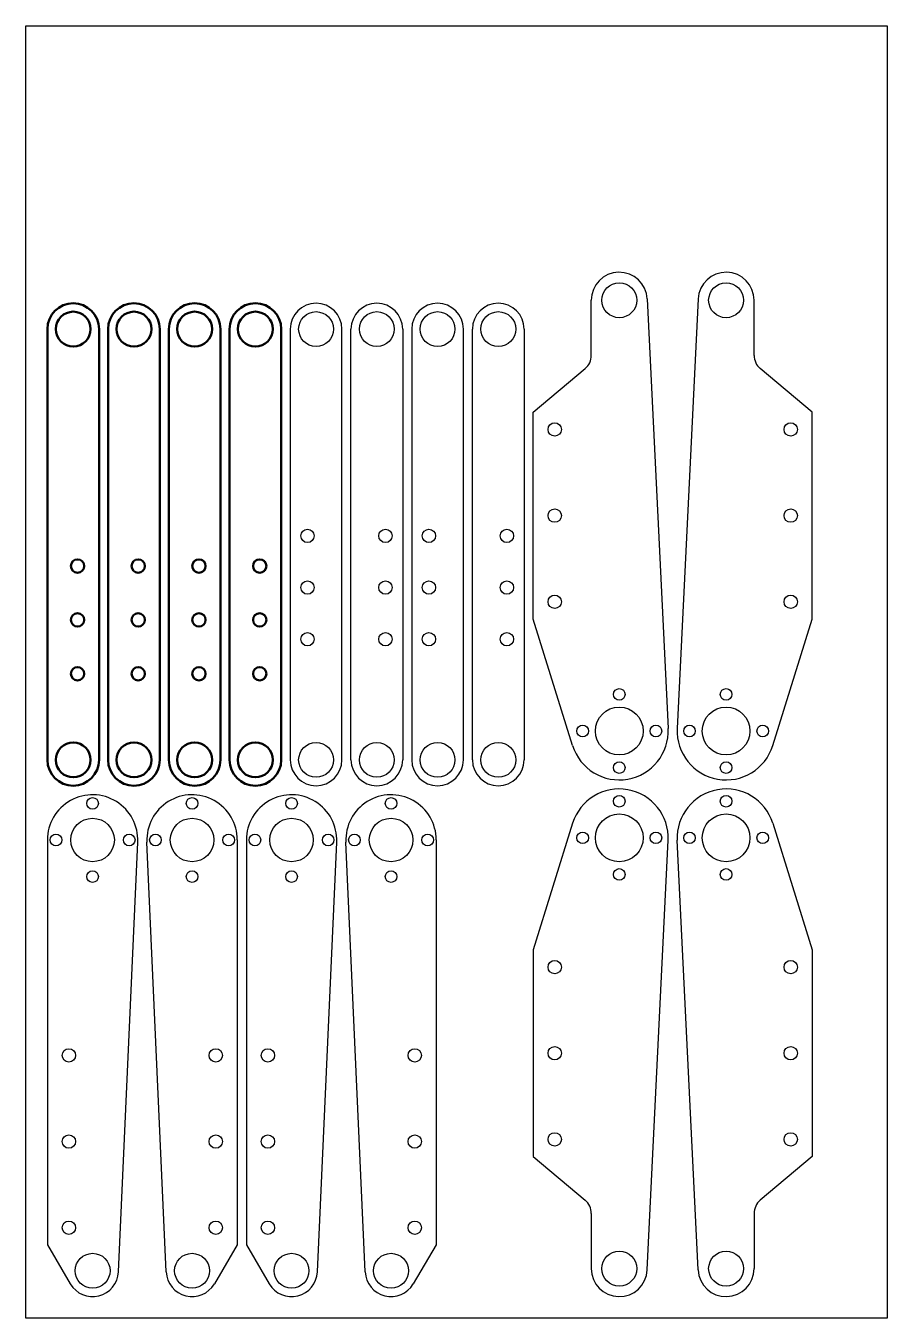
# Model space of a CAD drawing. Extents: x 0 to 200, y 0 to 300.
import ezdxf

# ---------------------------------------------------------------- set-up
doc = ezdxf.new("R2010")
doc.units = 0
doc.header["$LTSCALE"] = 0.25
doc.header["$MEASUREMENT"] = 0
doc.layers.get('0').update_dxf_attribs({"linetype": 'CONTINUOUS'})
doc.layers.add('23', color=7, linetype='CONTINUOUS')
doc.layers.add('Visible (ISO)', color=7, linetype='CONTINUOUS', lineweight=50)

msp = doc.modelspace()

# ---------------------------------------------------------------- linework, layer by layer
msp.add_lwpolyline([(0, 0), (0, 300), (200, 300), (200, 0)], close=True)
at = {"layer": '23', "color": 7, "linetype": 'Continuous'}
for p, q in [((131.3, 223.493076), (131.3, 236.3)), ((144.292351, 236.61525), (149.136643, 136.850475)), ((156.10765, 236.61525), (151.263357, 136.850475)), ((169.1, 223.493076), (169.1, 236.3)), ((61.4, 229.6), (61.4, 129.6)), ((73.4, 129.6), (73.4, 229.6)), ((75.5, 129.6), (75.5, 229.6)), ((87.5, 229.6), (87.5, 129.6)), ((89.600001, 229.6), (89.600001, 129.6)), ((101.600001, 129.6), (101.600001, 229.6)), ((103.700001, 129.6), (103.700001, 229.6)), ((115.700001, 229.6), (115.700001, 129.6)), ((117.8, 210.3), (129.87115, 220.428898)), ((182.6, 210.3), (170.52885, 220.428898)), ((117.8, 162.3), (117.8, 210.3)), ((182.6, 162.3), (182.6, 210.3)), ((126.964943, 132.920052), (117.8, 162.3)), ((173.435057, 132.920052), (182.6, 162.3)), ((126.964943, 114.879948), (117.8, 85.5)), ((173.435057, 114.879948), (182.6, 85.5)), ((5, 111), (5, 17)), ((49.1, 111), (49.1, 17)), ((51.200001, 111), (51.200001, 17)), ((95.300001, 111), (95.300001, 17)), ((21.493922, 10.73), (25.989363, 110.5275)), ((32.606078, 10.73), (28.110637, 110.5275)), ((67.693923, 10.73), (72.189364, 110.5275)), ((78.806079, 10.73), (74.310638, 110.5275)), ((144.292351, 11.18475), (149.136643, 110.949525)), ((156.10765, 11.18475), (151.263357, 110.949525)), ((117.8, 85.5), (117.8, 37.5)), ((182.6, 85.5), (182.6, 37.5)), ((117.8, 37.5), (129.87115, 27.371102)), ((182.6, 37.5), (170.52885, 27.371102)), ((131.3, 24.306924), (131.3, 11.5)), ((169.1, 24.306924), (169.1, 11.5)), ((5, 17), (10.330769, 7.953846)), ((49.1, 17), (43.769231, 7.953846)), ((51.200001, 17), (56.53077, 7.953846)), ((95.300001, 17), (89.969232, 7.953846))]:
    msp.add_line(p, q, dxfattribs=at)
for centre, radius in [((137.8, 236.3), 4.05), ((162.6, 236.3), 4.05), ((67.4, 229.6), 4.05), ((81.5, 229.6), 4.05), ((95.600001, 229.6), 4.05), ((109.700001, 229.6), 4.05), ((122.8, 206.3), 1.55), ((177.6, 206.3), 1.55), ((122.8, 186.3), 1.55), ((177.6, 186.3), 1.55), ((65.4, 181.6), 1.55), ((83.5, 181.6), 1.55), ((93.600001, 181.6), 1.55), ((111.700001, 181.6), 1.55), ((65.4, 169.6), 1.55), ((83.5, 169.6), 1.55), ((93.600001, 169.6), 1.55), ((111.700001, 169.6), 1.55), ((122.8, 166.3), 1.55), ((177.6, 166.3), 1.55), ((65.4, 157.6), 1.55), ((83.5, 157.6), 1.55), ((93.600001, 157.6), 1.55), ((111.700001, 157.6), 1.55), ((137.8, 144.8), 1.35), ((162.6, 144.8), 1.35), ((137.8, 136.3), 5.55), ((162.6, 136.3), 5.55), ((129.3, 136.3), 1.35), ((146.3, 136.3), 1.35), ((154.1, 136.3), 1.35), ((171.1, 136.3), 1.35), ((67.4, 129.6), 4.05), ((81.5, 129.6), 4.05), ((95.600001, 129.6), 4.05), ((109.700001, 129.6), 4.05), ((137.8, 127.8), 1.35), ((162.6, 127.8), 1.35), ((15.5, 119.5), 1.35), ((38.6, 119.5), 1.35), ((61.700001, 119.5), 1.35), ((84.800001, 119.5), 1.35), ((137.8, 120), 1.35), ((162.6, 120), 1.35), ((137.8, 111.5), 5.55), ((162.6, 111.5), 5.55), ((15.5, 111), 5.05), ((38.6, 111), 5.05), ((61.700001, 111), 5.05), ((84.800001, 111), 5.05), ((7, 111), 1.35), ((24, 111), 1.35), ((30.1, 111), 1.35), ((47.1, 111), 1.35), ((53.200001, 111), 1.35), ((70.200001, 111), 1.35), ((76.300001, 111), 1.35), ((93.300001, 111), 1.35), ((129.3, 111.5), 1.35), ((146.3, 111.5), 1.35), ((154.1, 111.5), 1.35), ((171.1, 111.5), 1.35), ((15.5, 102.5), 1.35), ((38.6, 102.5), 1.35), ((61.700001, 102.5), 1.35), ((84.800001, 102.5), 1.35), ((137.8, 103), 1.35), ((162.6, 103), 1.35), ((122.8, 81.5), 1.55), ((177.6, 81.5), 1.55), ((122.8, 61.5), 1.55), ((177.6, 61.5), 1.55), ((10, 61), 1.55), ((44.1, 61), 1.55), ((56.200001, 61), 1.55), ((90.300001, 61), 1.55), ((10, 41), 1.55), ((44.1, 41), 1.55), ((56.200001, 41), 1.55), ((90.300001, 41), 1.55), ((122.8, 41.5), 1.55), ((177.6, 41.5), 1.55), ((10, 21), 1.55), ((44.1, 21), 1.55), ((56.200001, 21), 1.55), ((90.300001, 21), 1.55), ((15.5, 11), 4.05), ((38.6, 11), 4.05), ((61.700001, 11), 4.05), ((84.800001, 11), 4.05), ((137.8, 11.5), 4.05), ((162.6, 11.5), 4.05)]:
    msp.add_circle(centre, radius, dxfattribs=at)
for centre, radius, start, end in [((137.8, 236.3), 6.5, 2.779936, 180), ((162.6, 236.3), 6.5, 0, 177.220064), ((67.4, 229.6), 6, 0, 180), ((81.5, 229.6), 6, 0, 180), ((95.600001, 229.6), 6, 0, 180), ((109.700001, 229.6), 6, 0, 180), ((127.3, 223.493076), 4, 310, 0), ((173.1, 223.493076), 4, 180, 230), ((137.8, 136.3), 11.35, 197.325078, 2.779936), ((162.6, 136.3), 11.35, 177.220064, 342.674922), ((67.4, 129.6), 6, 180, 0), ((81.5, 129.6), 6, 180, 0), ((95.600001, 129.6), 6, 180, 0), ((109.700001, 129.6), 6, 180, 0), ((15.5, 111), 10.5, 357.420819, 180), ((38.6, 111), 10.5, 0, 182.579181), ((61.700001, 111), 10.5, 357.420819, 180), ((84.800001, 111), 10.5, 0, 182.579181), ((137.8, 111.5), 11.35, 357.220064, 162.674922), ((162.6, 111.5), 11.35, 17.325078, 182.779936), ((127.3, 24.306924), 4, 0, 50), ((173.1, 24.306924), 4, 130, 180), ((15.5, 11), 6, 210.510237, 357.420819), ((38.6, 11), 6, 182.579181, 329.489763), ((61.700001, 11), 6, 210.510237, 357.420819), ((84.800001, 11), 6, 182.579181, 329.489763), ((137.8, 11.5), 6.5, 180, 357.220064), ((162.6, 11.5), 6.5, 182.779936, 0)]:
    msp.add_arc(centre, radius, start, end, dxfattribs=at)
at = {"layer": 'Visible (ISO)'}
for p, q in [((5, 229.6), (5, 129.6)), ((17, 129.6), (17, 229.6)), ((19.1, 229.6), (19.1, 129.6)), ((31.1, 129.6), (31.1, 229.6)), ((33.2, 229.6), (33.2, 129.6)), ((45.2, 129.6), (45.2, 229.6)), ((47.3, 229.6), (47.3, 129.6)), ((59.3, 129.6), (59.3, 229.6))]:
    msp.add_line(p, q, dxfattribs=at)
for centre, radius in [((11, 229.6), 4.05), ((25.1, 229.6), 4.05), ((39.2, 229.6), 4.05), ((53.3, 229.6), 4.05), ((12, 174.6), 1.55), ((26.1, 174.6), 1.55), ((40.2, 174.6), 1.55), ((54.3, 174.6), 1.55), ((12, 162.1), 1.55), ((26.1, 162.1), 1.55), ((40.2, 162.1), 1.55), ((54.3, 162.1), 1.55), ((12, 149.6), 1.55), ((26.1, 149.6), 1.55), ((40.2, 149.6), 1.55), ((54.3, 149.6), 1.55), ((11, 129.6), 4.05), ((25.1, 129.6), 4.05), ((39.2, 129.6), 4.05), ((53.3, 129.6), 4.05)]:
    msp.add_circle(centre, radius, dxfattribs=at)
for centre, start, end in [((11, 229.6), 0, 180), ((25.1, 229.6), 0, 180), ((39.2, 229.6), 0, 180), ((53.3, 229.6), 0, 180), ((11, 129.6), 180, 0), ((25.1, 129.6), 180, 0), ((39.2, 129.6), 180, 0), ((53.3, 129.6), 180, 0)]:
    msp.add_arc(centre, 6, start, end, dxfattribs=at)

doc.saveas('drawing.dxf')
